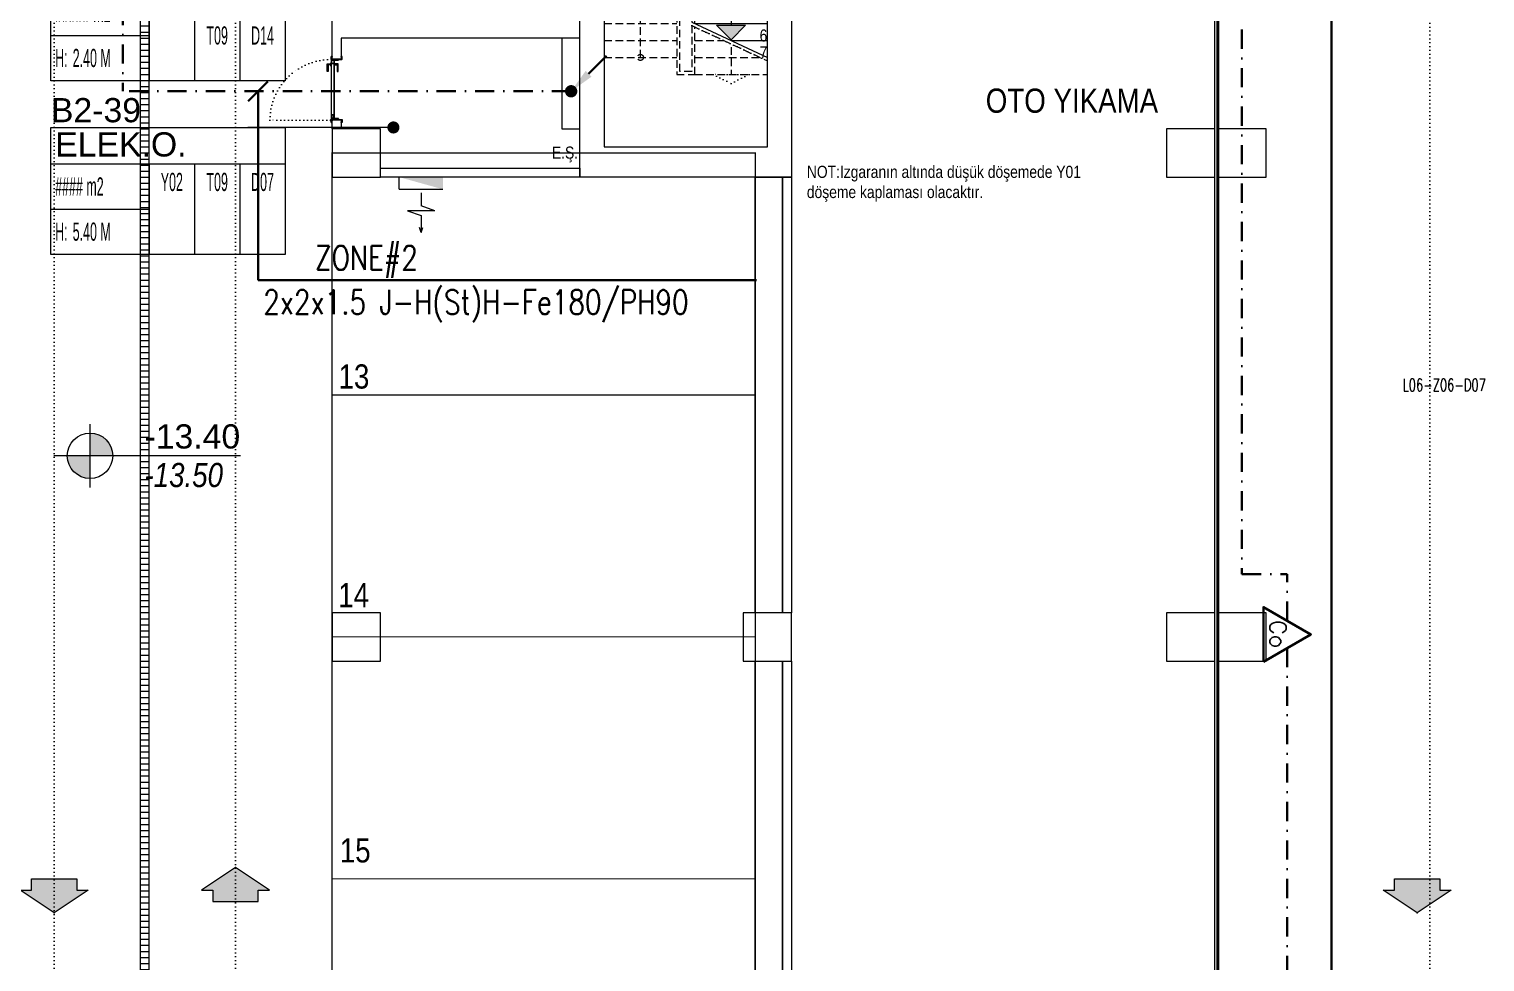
# Model space of a CAD drawing. Header units: metres. Extents: x -19121 to 152404, y -12107 to 29421.
# Drawn here: x 5559 to 7967, y 1103 to 2645 of the extents above; entities that cross this region are included whole.
import ezdxf
from ezdxf.enums import TextEntityAlignment as Align

# ---------------------------------------------------------------- set-up
doc = ezdxf.new("R2010")
doc.units = ezdxf.units.M
doc.header["$LTSCALE"] = 50
doc.header["$MEASUREMENT"] = 0
for name, pattern in [('DASHDOT', [25.4, 12.7, -6.35, 0, -6.35]), ('DOT2', [0.125, 0, -0.125]), ('HIDDEN', [0.375, 0.25, -0.125])]:
    doc.linetypes.add(name, pattern=pattern)
doc.layers.get('0').update_dxf_attribs({"color": 9, "lineweight": 9})
for name, color, linetype, lineweight in [('00', 9, 'Continuous', 9), ('01', 9, 'Continuous', 9), ('05', 9, 'Continuous', 9), ('06B', 9, 'Continuous', 9), ('06D', 9, 'Continuous', 9), ('10', 9, 'Continuous', 9), ('19', 9, 'Continuous', 9), ('19D', 9, 'DOT2', 9), ('20', 9, 'DOT2', 9), ('21', 9, 'Continuous', 9), ('21_mahal200', 9, 'Continuous', 9), ('32-ekipman', 9, 'Continuous', 9), ('E-DEDEKTÖR NUMARALARI', 20, 'Continuous', 30), ('E-KABLO', 7, 'Continuous', 30), ('E-KARBONMONOKSİT DEDEKTÖRÜ', 7, 'Continuous', 30), ('E-OK', 3, 'Continuous', 30), ('E-YAZI', 7, 'Continuous', 30)]:
    doc.layers.add(name, color=color, linetype=linetype, lineweight=lineweight)
doc.styles.add('Arial', font='arial.ttf', dxfattribs={"height": 2.5})
doc.styles.add('E-YAZI', font='txttw.shx', dxfattribs={"height": 200})
doc.styles.add('MuuM_TEXT-ITALIC', font='ARIALNI.TTF')
doc.styles.add('MuuM_TEXT-STANDART', font='ARIALN.TTF')
doc.dimstyles.new('MuuM_DIM200', dxfattribs={"dimscale": 20, "dimtxt": 2, "dimasz": 1, "dimexe": 1, "dimexo": 1, "dimgap": 1, "dimtad": 1, "dimdec": 1, "dimrnd": 0.5, "dimdsep": 46, "dimtxsty": 'MuuM_TEXT-STANDART', "dimblk": 'ARCHTICK', "dimcen": 0, "dimdle": 0.15, "dimclrd": 256, "dimclre": 256, "dimclrt": 256, "dimadec": 0, "dimazin": 0, "dimtfac": 5, "dimtdec": 1, "dimtix": 1, "dimtmove": 2, "dimatfit": 3, "dimldrblk": 'DOT', "dimfxl": 3, "dimfxlon": 1, "dimtolj": 1, "dimlwd": -1, "dimlwe": -1, "dimarcsym": 0})

# ---------------------------------------------------------------- blocks, each defined once
blk = doc.blocks.new('100_KARBONMONOKSİT DEDEKTÖRÜ 085')
at = {"layer": 'E-KARBONMONOKSİT DEDEKTÖRÜ', "color": 4}
blk.add_lwpolyline([(2.26, 0), (0, 3.92), (-2.26, 0)], close=True, dxfattribs=at)
at = {"layer": 'E-KARBONMONOKSİT DEDEKTÖRÜ', "color": 3, "style": 'E-YAZI'}
blk.add_text('Co', height=1.36, dxfattribs=at).set_placement((-0.02, 1.2), align=Align.MIDDLE)
blk = doc.blocks.new('*U241')
at = {"layer": 'E-OK', "color": 3, "linetype": 'Continuous'}
blk.add_line((84.9, 84.8), (172.1, 172), dxfattribs=at)
at = {"layer": 'E-OK', "color": 4, "linetype": 'Continuous', "const_width": 30}
blk.add_lwpolyline([(-15, 0, 1), (15, 0, 1)], format="xyb", close=True, dxfattribs=at)
at = {"layer": 'E-OK', "color": 3, "linetype": 'Continuous'}
blk.add_solid([(99, 70.7), (70.7, 99), (0, 0)], dxfattribs=at)
blk = doc.blocks.new('p-kolon_80x80')
blk.add_lwpolyline([(-40, -40), (40, -40), (40, 40), (-40, 40)], close=True)
blk = doc.blocks.new('2.bod.sitatik')
at = {"layer": '01'}
blk.add_lwpolyline([(6510, -5630), (6510, -5630), (6510, -5630), (6510, -6180), (6780, -6180), (6780, -5765), (6780, -5765), (6780, -5630), (6820, -5630), (6820, -6230), (6470, -6230), (6470, -5630), (6510, -5630)], dxfattribs=at)
for p in [(6100, -6190), (7480, -6190), (7565, -6190), (6100, -6990), (6780, -6990), (7480, -6990), (7565, -6990)]:
    blk.add_blockref('p-kolon_80x80', p, dxfattribs=at)
blk = doc.blocks.new('p-işyeri')
at = {"color": 0, "const_width": 2}
blk.add_lwpolyline([(200, 0), (200, 700), (-200, 700), (-200, 0)], close=True, dxfattribs=at)
blk = doc.blocks.new('p-birim')
blk.add_lwpolyline([(0, 0), (1, 0), (1, 1), (0, 1)], close=True)
blk = doc.blocks.new('0_arrowstairs')
blk.add_lwpolyline([(0, 0), (0, -30), (15, 0), (0, 30)], close=True)
blk = doc.blocks.new('p-M01-M02_M03')
at = {"layer": '19'}
h = blk.add_hatch(color=256, dxfattribs=at)
h.dxf.hatch_style = 1
h.paths.add_polyline_path([(186, -201.3), (234, -201.3), (210, -177.2)])
h = blk.add_hatch(color=256, dxfattribs=at)
h.dxf.hatch_style = 1
edge = h.paths.add_edge_path()
edge.add_arc((210, -344), 10, 0, 360)
for points in [[(145, -206.3), (270, -148)], [(145, -206.3), (270, -148)], [(150, -204), (150, -360), (150, -360), (145, -360), (145, -360), (145, -206.3)], [(210, -344), (210, -201.3), (210, -201.3)]]:
    blk.add_lwpolyline(points, dxfattribs=at)
blk.add_lwpolyline([(186, -201.3), (234, -201.3), (210, -177.2)], close=True, dxfattribs=at)
at = {"layer": '19', "linetype": 'Continuous'}
for points in [[(210, -176), (270, -176)], [(150, -204), (270, -204)], [(150, -232), (270, -232)], [(150, -260), (270, -260)], [(150, -288), (270, -288)], [(150, -316), (270, -316)], [(150, -344), (270, -344)]]:
    blk.add_lwpolyline(points, dxfattribs=at)
at = {"layer": '19'}
blk.add_circle((210, -344), 10, dxfattribs=at)
at = {"layer": '19D', "linetype": 'HIDDEN'}
for points in [[(145, -200.7), (145, -125), (125, -125), (125, -125), (125, -387), (120, -387), (120, -120), (120, -120), (150, -120), (150, -198.4)], [(150, -120), (270, -120)], [(210, -165), (210, -120)], [(145, -200.7), (270, -142.4)], [(0, -148), (120, -148)], [(150, -148), (258, -148)], [(0, -176), (120, -176)], [(150, -176), (198, -176)], [(0, -204), (120, -204)], [(0, -232), (120, -232)], [(0, -260), (120, -260)], [(0, -288), (120, -288)], [(0, -316), (120, -316)], [(0, -344), (120, -344)], [(0, -372), (120, -372)]]:
    blk.add_lwpolyline(points, dxfattribs=at)
at = {"layer": '19D'}
blk.add_lwpolyline([(145, -200.7), (270, -142.4)], dxfattribs=at)
at = {"layer": '19D', "linetype": 'HIDDEN', "extrusion": (0, 0, -1)}
blk.add_lwpolyline([(-60, -148), (-60, -372)], dxfattribs=at)
blk.add_circle((-60, -148), 5, dxfattribs=at)
at = {"layer": '19D', "linetype": 'HIDDEN', "extrusion": (0, 0, -1), "zscale": -1, "rotation": 90}
blk.add_blockref('0_arrowstairs', (-210, -120), dxfattribs=at)
at = {"layer": '19D', "linetype": 'HIDDEN', "extrusion": (0, 0, -1), "rotation": 270}
blk.add_blockref('0_arrowstairs', (-60, -372), dxfattribs=at)
blk = doc.blocks.new('p-ızgara')
at = {"layer": '06D'}
h = blk.add_hatch(dxfattribs=at)
h.set_pattern_fill('_USER', color=252, scale=10, angle=180, style=0, pattern_type=0)
h.set_pattern_definition([(180, (20, -8630), (-1e-15, -10), [])])
h.paths.add_polyline_path([(5742.5, -4975), (5742.5, -8278.5), (5757.5, -8278.5), (5757.5, -4975)])
blk.add_lwpolyline([(5742.5, -4975), (5742.5, -8278.5), (5757.5, -8278.5), (5757.5, -4975)], close=True, dxfattribs=at)
blk = doc.blocks.new('0_elevationtarget-p-bk')
h = blk.add_hatch(color=250)
h.paths.add_polyline_path([(1.88, 0, 0.414214), (0, 1.88), (0, 0)])
h.paths.add_polyline_path([(0, 0), (-1.88, 0, 0.414214), (0, -1.88)])
blk.add_line((0, -2.62), (0, 2.62))
blk.add_lwpolyline([(12.45, 0), (-3, 0)])
blk.add_circle((0, 0), 1.88)
at = {"style": 'Arial'}
blk.add_attdef('BITMISKOT', text='', height=2, dxfattribs=at).set_placement((4.5, 0), align=Align.BOTTOM_LEFT)
at = {"style": 'MuuM_TEXT-ITALIC'}
blk.add_attdef('FINISHINGFLOORLEVEL', text='', height=2, dxfattribs=at).set_placement((4.5, -0.59), align=Align.TOP_LEFT)
blk = doc.blocks.new('YD-72-20')
at = {"linetype": 'Continuous'}
for p, q in [((0, 0.714), (-0.028, 0.634)), ((0, 0.714), (0.028, 0.634)), ((0, 0.434), (0, 0.714)), ((-0.225, 0.355), (0.225, 0.355)), ((-0.225, 0.355), (0, 0.276)), ((0.225, 0.355), (0, 0.434)), ((0, 0.058), (0, 0.276)), ((0.36, 0), (-0.36, 0)), ((0.36, 0), (0.36, -0.2))]:
    blk.add_line(p, q, dxfattribs=at)
blk.add_solid([(0.36, -0.2), (-0.36, 0), (-0.36, -0.2)])
blk = doc.blocks.new('A$C29B32992')
at = {"xscale": 100, "yscale": 100, "zscale": 100, "rotation": 180}
blk.add_blockref('YD-72-20', (6207.2, -8510.1), dxfattribs=at)
blk = doc.blocks.new('gr-p-barel kilitli kapı kolu')
at = {"flags": 128}
for points in [[(-0.9, 0.8), (-0.9, 4.9), (-11.7, 4.9), (-11.7, 6.7), (0.9, 6.7), (0.9, 0.8)], [(-0.8, 5), (0.8, 6.6)]]:
    blk.add_lwpolyline(points, dxfattribs=at)
blk.add_lwpolyline([(-2.75, 0), (-2.75, 0.7), (2.75, 0.7), (2.75, 0)])
blk.add_lwpolyline([(-1.3, 0.7), (1.3, 0.7), (1.3, 0.8), (-1.3, 0.8)], close=True)
blk = doc.blocks.new('prf-scr2')
at = {"linetype": 'DOT2', "ltscale": 10}
blk.add_line((0, 0.2), (0, -1.1), dxfattribs=at)
for p, q in [((-0.1, -0.2), (0.1, -0.3)), ((0.1, -0.2), (-0.1, -0.2)), ((0.1, -0.3), (-0.1, -0.3)), ((-0.1, -0.3), (0.1, -0.4)), ((0.1, -0.4), (-0.1, -0.4)), ((0.1, -0.5), (-0.1, -0.4)), ((-0.1, -0.4), (0.1, -0.4)), ((0.1, -0.6), (-0.1, -0.5)), ((-0.1, -0.5), (0.1, -0.5)), ((-0.1, -0.6), (0.1, -0.7)), ((0.1, -0.6), (-0.1, -0.6)), ((-0.1, -0.6), (0.1, -0.6)), ((-0.1, -0.7), (0.1, -0.8)), ((0.1, -0.7), (-0.1, -0.7)), ((-0.1, -0.8), (0.1, -0.8)), ((0.1, -0.8), (-0.1, -0.8)), ((0.1, -0.2), (0, -0.1)), ((0, -0.2), (0.1, -0.2))]:
    blk.add_line(p, q)
blk.add_lwpolyline([(0.2, 0), (-0.2, 0), (-0.2, 0), (-0.1, -0.1), (0.1, -0.1), (0.2, 0), (0.2, 0)], close=True)
for points in [[(0.2, 0), (-0.2, 0)], [(-0.1, -0.1), (-0.1, -0.2), (-0.1, -0.2), (-0.1, -0.2), (-0.1, -0.2), (-0.1, -0.3), (-0.1, -0.3), (-0.1, -0.3), (-0.1, -0.3), (-0.1, -0.4), (-0.1, -0.4), (-0.1, -0.4), (-0.1, -0.4), (-0.1, -0.4), (-0.1, -0.5), (-0.1, -0.5), (-0.1, -0.5), (-0.1, -0.5), (-0.1, -0.5), (-0.1, -0.5), (-0.1, -0.6), (-0.1, -0.6), (-0.1, -0.6), (-0.1, -0.6), (-0.1, -0.6), (-0.1, -0.7), (-0.1, -0.7), (-0.1, -0.7), (-0.1, -0.7), (-0.1, -0.7), (-0.1, -0.8), (-0.1, -0.8), (-0.1, -0.8), (-0.1, -0.8), (0, -0.9), (0, -0.9), (0, -0.9), (0.1, -0.8), (0.1, -0.8), (0.1, -0.7), (0.1, -0.7), (0.1, -0.7), (0.1, -0.7), (0.1, -0.7), (0.1, -0.7), (0.1, -0.6), (0.1, -0.6), (0.1, -0.6), (0.1, -0.6), (0.1, -0.6), (0.1, -0.5), (0.1, -0.5), (0.1, -0.5), (0.1, -0.5), (0.1, -0.4), (0.1, -0.4), (0.1, -0.4), (0.1, -0.4), (0.1, -0.4), (0.1, -0.3), (0.1, -0.3), (0.1, -0.3), (0.1, -0.3), (0.1, -0.3), (0.1, -0.3), (0.1, -0.2), (0.1, -0.2), (0.1, -0.2), (0.1, -0.2), (0.1, -0.2), (0.1, -0.1)]]:
    blk.add_lwpolyline(points)
blk = doc.blocks.new('K-SAC-01')
at = {"layer": '10'}
for points in [[(-4.6, 16.2, -0.414214), (-4.5, 16.3), (-0.1, 16.3, -0.414214), (0, 16.2), (0, 5.9), (0.2, 5.9), (0.2, 16.2, 0.414214), (-0.1, 16.5), (-4.5, 16.5, 0.414214), (-4.8, 16.2), (-4.8, 15.3, 0.414214), (-4.5, 15), (-3.4, 15), (-3.4, 15.2), (-4.5, 15.2, -0.414214), (-4.6, 15.3)], [(0.2, 10.3, -0.414214), (0.5, 10.6), (1.5, 10.6, -0.414214), (1.8, 10.3), (1.8, 3.9, -0.414214), (1.5, 3.6, -0.414214), (1.2, 3.9), (1.2, 4.8), (0.2, 4.8), (0.2, -1.2, -0.414214), (-0.1, -1.5), (-4.5, -1.5, -0.414214), (-4.8, -1.2), (-4.8, -0.3, -0.414214), (-4.5, 0), (-3.4, 0), (-3.4, -0.2), (-4.5, -0.2, 0.414214), (-4.6, -0.3), (-4.6, -1.2, 0.414214), (-4.5, -1.3), (-0.1, -1.3, 0.414214), (0, -1.2), (0, 5), (1.4, 5), (1.4, 3.9, 0.414214), (1.5, 3.8, 0.414214), (1.6, 3.9), (1.6, 10.3, 0.414214), (1.5, 10.4), (0.5, 10.4, 0.414214), (0.4, 10.3), (0.4, 9.4), (0.2, 9.4)], [(-0.4, -2), (1, -1.4), (1, 1.5), (1.2, 1.5), (1.2, -1.5), (-0.3, -2.2, -14.796002)], [(99.8, 10.3, 0.414214), (99.5, 10.6), (98.5, 10.6, 0.414214), (98.2, 10.3), (98.2, 3.9, 0.414214), (98.5, 3.6, 0.414214), (98.8, 3.9), (98.8, 4.8), (99.8, 4.8), (99.8, -1.2, 0.414214), (100.1, -1.5), (104.5, -1.5, 0.414214), (104.8, -1.2), (104.8, -0.3, 0.414214), (104.5, 0), (103.4, 0), (103.4, -0.2), (104.5, -0.2, -0.414214), (104.6, -0.3), (104.6, -1.2, -0.414214), (104.5, -1.3), (100.1, -1.3, -0.414214), (100, -1.2), (100, 5), (98.6, 5), (98.6, 3.9, -0.414214), (98.5, 3.8, -0.414214), (98.4, 3.9), (98.4, 10.3, -0.414214), (98.5, 10.4), (99.5, 10.4, -0.414214), (99.6, 10.3), (99.6, 9.4), (99.8, 9.4)], [(104.6, 16.2, 0.414214), (104.5, 16.3), (100.1, 16.3, 0.414214), (100, 16.2), (100, 5.9), (99.8, 5.9), (99.8, 16.2, -0.414214), (100.1, 16.5), (104.5, 16.5, -0.414214), (104.8, 16.2), (104.8, 15.3, -0.414214), (104.5, 15), (103.4, 15), (103.4, 15.2), (104.5, 15.2, 0.414214), (104.6, 15.3)]]:
    blk.add_lwpolyline(points, format="xyb", close=True, dxfattribs=at)
for points in [[(98.8, 0.1), (98.8, 2.1), (99.1, 2.1), (99.1, 3.2), (1.5, 3.2), (1.5, 2.1), (1.8, 2.1), (1.8, 0.1), (1.5, 0.1), (1.5, 1.9), (1.2, 1.9), (1.2, 3.5), (99.4, 3.5), (99.4, 1.9), (99.1, 1.9), (99.1, 0.1)], [(98.8, 2.1), (98.8, 0.1), (99.4, 0.1), (99.4, -1.5), (1.2, -1.5), (1.2, 0.1), (1.8, 0.1), (1.8, 2.1), (2.1, 2.1), (2.1, -0.1), (1.5, -0.1), (1.5, -1.2), (99.1, -1.2), (99.1, -0.1), (98.5, -0.1), (98.5, 2.1), (98.8, 2.1)]]:
    blk.add_lwpolyline(points, dxfattribs=at)
for points in [[(2.1, 3), (8.1, 3), (8.1, -1), (2.1, -1)], [(2.4, 2.7), (7.8, 2.7), (7.8, -0.7), (2.4, -0.7)], [(98.5, 3), (92.5, 3), (92.5, -1), (98.5, -1)], [(98.2, 2.7), (92.8, 2.7), (92.8, -0.7), (98.2, -0.7)]]:
    blk.add_lwpolyline(points, close=True, dxfattribs=at)
blk.add_circle((-0.9, -2.5), 0.55, dxfattribs=at)
at = {"layer": '20', "linetype": 'HIDDEN'}
for points in [[(-0.2, -1.3), (-0.2, 0), (-1.7, 0), (-1.7, -1.3)], [(-0.4, -2), (-0.4, -0.2), (-1.5, -0.2), (-1.5, -2)]]:
    blk.add_lwpolyline(points, dxfattribs=at)
at = {"layer": '20'}
blk.add_lwpolyline([(-0.9, -2.5), (-0.9, -102.9)], dxfattribs=at)
blk.add_arc((-0.9, -2.5), 100.4, 270, 1.5131, dxfattribs=at)
at = {"layer": '06B'}
blk.add_blockref('gr-p-barel kilitli kapı kolu', (91.4, 3.5), dxfattribs=at)
at = {"layer": '06B', "xscale": -1, "rotation": 180}
blk.add_blockref('gr-p-barel kilitli kapı kolu', (91.4, -1.5), dxfattribs=at)
at = {"layer": '10', "xscale": -1, "rotation": 90}
blk.add_blockref('prf-scr2', (1.5, 1), dxfattribs=at)
at = {"layer": '10', "rotation": 270}
blk.add_blockref('prf-scr2', (99.1, 1.2), dxfattribs=at)
blk = doc.blocks.new('0_arrow1')
blk.add_hatch(color=254).paths.add_polyline_path([(0, 0), (-22.5, -15), (-15, -15), (-15, -22.5), (15, -22.5), (15, -15), (22.5, -15)])
at = {"linetype": 'ByBlock', "lineweight": -2}
blk.add_lwpolyline([(15, -22.5), (-15, -22.5), (-15, -15), (-22.5, -15), (0, 0), (22.5, -15), (15, -15)], close=True, dxfattribs=at)
blk.add_point((0, 0))
blk = doc.blocks.new('_ArchTick')
at = {"color": 0, "linetype": 'ByBlock', "const_width": 0.15}
blk.add_lwpolyline([(-0.5, -0.5), (0.5, 0.5)], dxfattribs=at)
blk = doc.blocks.new('_Dot')
at = {"color": 0, "linetype": 'ByBlock', "lineweight": -2}
blk.add_line((-0.5, 0), (-1, 0), dxfattribs=at)
at = {"color": 0, "linetype": 'ByBlock', "const_width": 0.5}
blk.add_lwpolyline([(-0.25, 0, 1), (0.25, 0, 1)], format="xyb", close=True, dxfattribs=at)
blk = doc.blocks.new('0_roomno2')
blk.add_lwpolyline([(19.38, -10.5), (0, -10.5), (0, 0), (19.38, 0)], close=True)
for points in [[(0, -3), (19.38, -3)], [(8.12, -3), (8.12, -10.5)], [(11.88, -3), (11.88, -10.5)], [(15.62, -3), (15.62, -10.5)], [(0, -6.75), (8.12, -6.75)]]:
    blk.add_lwpolyline(points)
at = {"style": 'MuuM_TEXT-STANDART', "width": 0.6}
blk.add_text('H:', height=1.5, dxfattribs=at).set_placement((0.35, -8.61), align=Align.MIDDLE_LEFT)
at = {"style": 'Arial'}
blk.add_attdef('ODANO', (0, 1.17), '', height=2, dxfattribs=at)
blk.add_attdef('MEKANADI', text='', height=2, dxfattribs=at).set_placement((0.35, -3), align=Align.BOTTOM_LEFT)
at = {"style": 'MuuM_TEXT-STANDART', "width": 0.6}
for tag, p in [('M2', (0.35, -4.88)), ('TEMIZTAVANYUKSEKLIGI', (1.8, -8.61))]:
    blk.add_attdef(tag, text='', height=1.5, dxfattribs=at).set_placement(p, align=Align.MIDDLE_LEFT)
for tag, p in [('YER01', (10, -4.5)), ('TAVAN01', (13.75, -4.5)), ('DUVAR01', (17.5, -4.5)), ('YER02', (10, -6.75)), ('TAVAN02', (13.75, -6.75)), ('DUVAR02', (17.5, -6.75)), ('YER03', (10, -9)), ('TAVAN03', (13.75, -9)), ('DUVAR03', (17.5, -9))]:
    blk.add_attdef(tag, text='', height=1.5, dxfattribs=at).set_placement(p, align=Align.MIDDLE_CENTER)
blk = doc.blocks.new('2.bod.Mimari')
at = {"layer": '00'}
for points in [[(6400, -6000), (6075, -6000), (6075, -6035), (6060, -6035), (6060, -5705)], [(6470, -6000), (6400, -6000)], [(6060, -6135), (6075, -6135), (6075, -6150)], [(6075, -6150), (6060, -6150), (6060, -6135)], [(6400, -6215), (6470, -6215), (6470, -6230), (6140, -6230), (6140, -6215), (6400, -6215)]]:
    blk.add_lwpolyline(points, dxfattribs=at)
for points in [[(6820, -6230), (6820, -6950), (6805, -6950), (6805, -6230)], [(6820, -7030), (6820, -7750), (6805, -7750), (6805, -7030)]]:
    blk.add_lwpolyline(points, close=True, dxfattribs=at)
at = {"layer": '06D', "linetype": 'DOT2'}
for points in [[(5600, -4350), (5600, -7755), (5600, -8105)], [(5900, -4350), (5900, -7755), (5900, -8105)], [(7876.12, -4350), (7876.12, -7755), (7876.12, -8105)]]:
    blk.add_lwpolyline(points, dxfattribs=at)
at = {"layer": '06D'}
for points in [[(7520, -8550), (7520, -5430)], [(6470, -6150), (6470, -6000), (6440, -6000), (6440, -6150), (6470, -6150)]]:
    blk.add_lwpolyline(points, dxfattribs=at)
at = {"layer": '20', "const_width": 5}
blk.add_lwpolyline([(7525, -8550), (7525, -4630)], dxfattribs=at)
at = {"xscale": -1}
for name, p, rotation in [('p-M01-M02_M03', (6510, -6180), 180), ('K-SAC-01', (6060, -6135), 270)]:
    blk.add_blockref(name, p, dxfattribs=dict(at, rotation=rotation))
at = {"layer": '05', "xscale": -45, "yscale": 720}
for p in [(6805, -6950), (6805, -7750)]:
    blk.add_blockref('p-birim', p, dxfattribs=at)
at = {"layer": '06D'}
blk.add_blockref('p-ızgara', (0, 0), dxfattribs=at)
at = {"layer": '06D', "color": 89, "linetype": 'HIDDEN', "true_color": 0x2e4d23, "rotation": 90}
for p in [(6760, -6390), (6760, -6790), (6760, -7190), (6760, -7590)]:
    blk.add_blockref('p-işyeri', p, dxfattribs=at)
at = {"layer": '06D', "xscale": 2.5, "yscale": 2.5, "zscale": 2.5, "rotation": 180}
for p in [(5600, -7446.25), (7854.87, -7446.25)]:
    blk.add_blockref('0_arrow1', p, dxfattribs=at)
at = {"layer": '06D', "xscale": -2.5, "yscale": 2.5, "zscale": 2.5}
blk.add_blockref('0_arrow1', (5900, -7371.25), dxfattribs=at)
at = {"layer": '21', "xscale": 20, "yscale": 20, "zscale": 20}
blk.add_blockref('0_elevationtarget-p-bk', (5659.61, -6690.6), dxfattribs=at).add_auto_attribs({'BITMISKOT': '-13.40', 'FINISHINGFLOORLEVEL': '-13.50'})
at = {"layer": '21_mahal200'}
ref = blk.add_blockref('0_roomno2', (5594.9, -5860.69), dxfattribs=dict(at, xscale=20, yscale=20, zscale=20))
ref.add_attrib('ODANO', 'B2-40', (5594.9, -5852.05), dxfattribs={"layer": '0', "height": 40, "style": 'Arial'})
ref.add_attrib('MEKANADI', 'WC', dxfattribs={"layer": '0', "height": 40, "style": 'Arial'}).set_placement((5601.9, -5920.69), align=Align.BOTTOM_LEFT)
ref.add_attrib('M2', '##### m2', dxfattribs={"layer": '0', "height": 30, "style": 'MuuM_TEXT-STANDART', "width": 0.6}).set_placement((5601.9, -5958.19), align=Align.MIDDLE_LEFT)
ref.add_attrib('TEMIZTAVANYUKSEKLIGI', '2.40 M', dxfattribs={"layer": '0', "height": 30, "style": 'MuuM_TEXT-STANDART', "width": 0.6}).set_placement((5630.9, -6032.85), align=Align.MIDDLE_LEFT)
ref.add_attrib('YER01', 'Y05', dxfattribs={"layer": '0', "height": 30, "style": 'MuuM_TEXT-STANDART', "width": 0.6}).set_placement((5794.9, -5950.69), align=Align.MIDDLE_CENTER)
ref.add_attrib('TAVAN01', 'T01', dxfattribs={"layer": '0', "height": 30, "style": 'MuuM_TEXT-STANDART', "width": 0.6}).set_placement((5869.9, -5950.69), align=Align.MIDDLE_CENTER)
ref.add_attrib('DUVAR01', 'D15', dxfattribs={"layer": '0', "height": 30, "style": 'MuuM_TEXT-STANDART', "width": 0.6}).set_placement((5944.9, -5950.69), align=Align.MIDDLE_CENTER)
ref.add_attrib('TAVAN02', 'T09', dxfattribs={"layer": '0', "height": 30, "style": 'MuuM_TEXT-STANDART', "width": 0.6}).set_placement((5869.9, -5995.69), align=Align.MIDDLE_CENTER)
ref.add_attrib('DUVAR02', 'D14', dxfattribs={"layer": '0', "height": 30, "style": 'MuuM_TEXT-STANDART', "width": 0.6}).set_placement((5944.9, -5995.69), align=Align.MIDDLE_CENTER)
ref = blk.add_blockref('0_roomno2', (5594.9, -6147.81), dxfattribs=dict(at, xscale=20, yscale=20, zscale=20))
ref.add_attrib('ODANO', 'B2-39', (5594.9, -6139.17), dxfattribs={"layer": '0', "height": 40, "style": 'Arial'})
ref.add_attrib('MEKANADI', 'ELEK.O.', dxfattribs={"layer": '0', "height": 40, "style": 'Arial'}).set_placement((5601.9, -6207.81), align=Align.BOTTOM_LEFT)
ref.add_attrib('M2', '#### m2', dxfattribs={"layer": '0', "height": 30, "style": 'MuuM_TEXT-STANDART', "width": 0.6}).set_placement((5601.9, -6245.31), align=Align.MIDDLE_LEFT)
ref.add_attrib('TEMIZTAVANYUKSEKLIGI', '5.40 M', dxfattribs={"layer": '0', "height": 30, "style": 'MuuM_TEXT-STANDART', "width": 0.6}).set_placement((5630.9, -6319.97), align=Align.MIDDLE_LEFT)
ref.add_attrib('YER01', 'Y02', dxfattribs={"layer": '0', "height": 30, "style": 'MuuM_TEXT-STANDART', "width": 0.6}).set_placement((5794.9, -6237.81), align=Align.MIDDLE_CENTER)
ref.add_attrib('TAVAN01', 'T09', dxfattribs={"layer": '0', "height": 30, "style": 'MuuM_TEXT-STANDART', "width": 0.6}).set_placement((5869.9, -6237.81), align=Align.MIDDLE_CENTER)
ref.add_attrib('DUVAR01', 'D07', dxfattribs={"layer": '0', "height": 30, "style": 'MuuM_TEXT-STANDART', "width": 0.6}).set_placement((5944.9, -6237.81), align=Align.MIDDLE_CENTER)
at = {"layer": '32-ekipman'}
blk.add_blockref('A$C29B32992', (0, 2260.12), dxfattribs=at)
at = {"layer": '21', "style": 'MuuM_TEXT-STANDART'}
for s, p in [('6', (6780, -6005.74)), ('7', (6780, -6033.74))]:
    blk.add_text(s, height=20, dxfattribs=at).set_placement(p, align=Align.RIGHT)
blk.add_text('OTO YIKAMA', height=40, dxfattribs=at).set_placement((7426.45, -6135.47), align=Align.BOTTOM_RIGHT)
blk.add_text('E.Ş.', height=20, dxfattribs=at).set_placement((6423.6, -6199.36))
for s, p in [('13', (6070.64, -6591.49)), ('14', (6070.08, -6952.98)), ('15', (6072.77, -7375))]:
    blk.add_text(s, height=40, dxfattribs=at).set_placement(p, align=Align.BOTTOM_LEFT)
at = {"layer": '21', "insert": (6845.35, -6211.17), "char_height": 20, "width": 483.1245, "attachment_point": 1, "style": 'MuuM_TEXT-STANDART'}
blk.add_mtext('NOT:Izgaranın altında düşük döşemede Y01 döşeme kaplaması olacaktır.', dxfattribs=at)
at = {"layer": '21_mahal200'}
blk.add_leader([(6161.42, -6147.81), (5920.83, -6147.81)], dimstyle='MuuM_DIM200', override={"dimasz": 1, "dimfxl": 10}, dxfattribs=at)

msp = doc.modelspace()

# ---------------------------------------------------------------- linework, layer by layer
at = {"layer": 'E-KABLO', "color": 3, "linetype": 'DASHDOT', "ltscale": 0.05}
for p, q in [((5713.7, 3319.22), (5713.7, 2542.05)), ((7565, 3280), (7565, 1743.45)), ((6455.42, 2542.05), (5713.7, 2542.05)), ((7565, 1743.45), (7639.91, 1743.45)), ((7639.91, 1666.81), (7639.91, 1743.45)), ((7639.91, 1621.52), (7639.91, 149.4))]:
    msp.add_line(p, q, dxfattribs=at)
at = {"layer": 'E-KABLO', "color": 5, "linetype": 'Continuous', "ltscale": 0.05}
msp.add_line((7713.2, 839.83), (7713.2, 3239.84), dxfattribs=at)
at = {"layer": 'E-KABLO'}
for p, q in [((5953.68, 2558.21), (5921.36, 2525.89)), ((5937.52, 2229.72), (5937.52, 2542.05)), ((6762.21, 2229.72), (5937.52, 2229.72))]:
    msp.add_line(p, q, dxfattribs=at)

# ---------------------------------------------------------------- block references
for name in ['2.bod.sitatik', '2.bod.Mimari']:
    msp.add_blockref(name, (0, 8630))
at = {"layer": 'E-KARBONMONOKSİT DEDEKTÖRÜ', "color": 4, "xscale": 20, "yscale": 20, "zscale": 20, "rotation": 269.9999999840123}
msp.add_blockref('100_KARBONMONOKSİT DEDEKTÖRÜ 085', (7600.69, 1644.16), dxfattribs=at)
at = {"layer": 'E-OK', "xscale": -0.34, "yscale": 0.34, "zscale": 0.34, "rotation": 270}
msp.add_blockref('*U241', (6455.42, 2542.05), dxfattribs=at)

# ---------------------------------------------------------------- texts
at = {"layer": 'E-DEDEKTÖR NUMARALARI', "style": 'E-YAZI', "width": 0.7}
msp.add_text('L06-Z06-D07', height=20, dxfattribs=at).set_placement((7830.75, 2046.48))
at = {"layer": 'E-YAZI', "color": 3, "style": 'E-YAZI', "width": 0.8}
for s, p in [('ZONE#2', (6031.76, 2246.77)), ('2x2x1.5 J-H(St)H-Fe180/PH90', (5946.21, 2173.54))]:
    msp.add_text(s, height=40, dxfattribs=at).set_placement(p)

doc.saveas('drawing.dxf')
